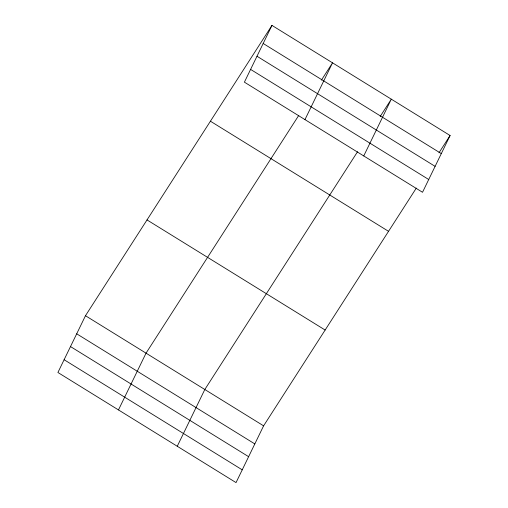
<?xml version="1.0" encoding="UTF-8"?>
<svg xmlns="http://www.w3.org/2000/svg" width="508" height="508" viewBox="0 0 508 508"><rect width="100%" height="100%" fill="white"/><g stroke="black" fill="none" stroke-linecap="round" stroke-linejoin="round"><path stroke-width="0.76" d="M271.964 25.4L244.399 82.163L422.523 192.278L450.088 135.515L271.964 25.4L85.477 315.722L57.912 372.485L236.036 482.6L263.601 425.837L416.325 188.074M118.478 409.924L146.037 353.162L298.761 115.399M304.965 119.602L332.524 62.84L321.412 80.137M177.254 446.259L204.819 389.503L357.543 151.74M363.747 155.937L391.306 99.174L380.194 116.478M438.975 152.813L450.088 135.515M263.182 43.478L441.306 153.594M256.984 56.242L435.108 166.357M250.596 69.399L428.727 179.514M210.42 121.209L388.544 231.324M147.015 219.92L325.139 330.035M85.477 315.722L263.601 425.837M76.695 333.807L254.819 443.922M70.498 346.57L248.622 456.686M64.11 359.721L242.233 469.837"/></g></svg>
